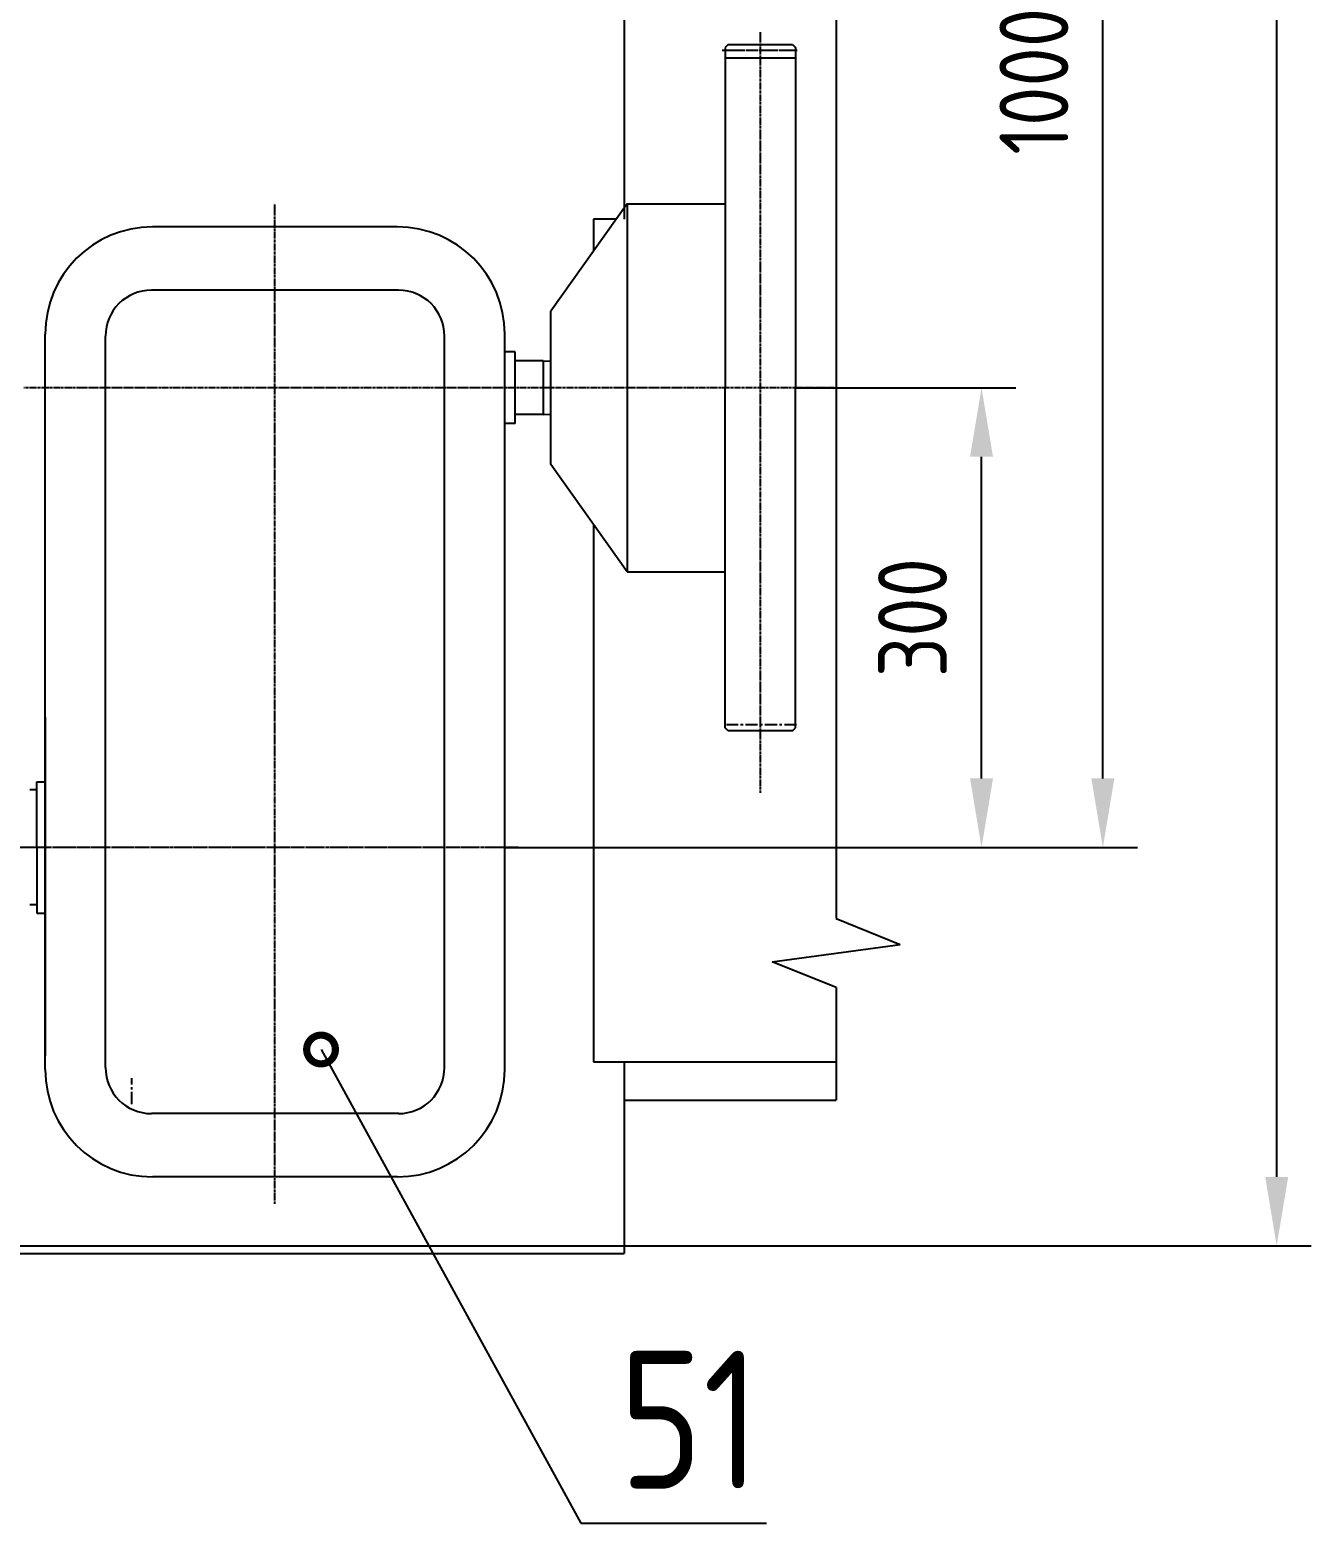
# Model space of a CAD drawing. Header units: millimetres. Extents: x -25976 to -4798, y -663 to 15440.
# Drawn here: x -12016 to -11180, y 10875 to 11850 of the extents above; entities that cross this region are included whole.
import ezdxf

# ---------------------------------------------------------------- set-up
doc = ezdxf.new("R2010")
doc.units = ezdxf.units.MM
doc.header["$LTSCALE"] = 0.25
doc.linetypes.add('CENTER', pattern=[50.8, 31.75, -6.35, 6.35, -6.35])
for name, color, linetype in [('Bord', 1, 'Continuous'), ('Cen', 5, 'CENTER'), ('Cont', 6, 'Continuous'), ('Dim', 7, 'Continuous'), ('Red', 1, 'Continuous')]:
    doc.layers.add(name, color=color, linetype=linetype)
doc.styles.add('Style1', font='romans.shx', dxfattribs={"width": 0.8})
doc.dimstyles.new('LIN15', dxfattribs={"dimscale": 15, "dimtxt": 3, "dimasz": 3, "dimexe": 1.5, "dimexo": 0, "dimgap": 1.5, "dimtad": 1, "dimdec": 0, "dimzin": 13, "dimdsep": 46, "dimtxsty": 'Style1', "dimcen": 0, "dimclrt": 3, "dimadec": 0, "dimazin": 0, "dimtfac": 1, "dimtdec": 0, "dimtmove": 0, "dimatfit": 3, "dimfxl": 1, "dimtolj": 1, "dimtzin": 13, "dimarcsym": 0})
doc.dimstyles.new('Poz15', dxfattribs={"dimscale": 15, "dimtxt": 6, "dimasz": 2.5, "dimexe": 1.25, "dimexo": 0, "dimgap": 1.5, "dimtad": 2, "dimtoh": 1, "dimtxsty": 'Style1', "dimblk": 'DOTSMALL', "dimcen": 2.5, "dimclrt": 6, "dimadec": 0, "dimazin": 0, "dimtfac": 1, "dimtmove": 0, "dimatfit": 3, "dimldrblk": 'DOTSMALL', "dimfxl": 1, "dimarcsym": 0})

# ---------------------------------------------------------------- blocks, each defined once
blk = doc.blocks.new('*D202')
at = {"layer": 'Dim', "color": 0, "lineweight": -2, "transparency": 16777216}
for p, q in [((-11516.48, 11616.27), (-11372.59, 11616.27)), ((-11395.09, 11361.27), (-11395.09, 11571.27)), ((-11706.27, 11316.27), (-11372.59, 11316.27))]:
    blk.add_line(p, q, dxfattribs=at)
at = {"layer": 'Dim', "color": 0, "transparency": 16777216}
for points in [[(-11402.59, 11571.27), (-11387.59, 11571.27), (-11395.09, 11616.27)], [(-11402.59, 11361.27), (-11387.59, 11361.27), (-11395.09, 11316.27)]]:
    blk.add_solid(points, dxfattribs=at)
at = {"layer": 'Dim', "color": 3, "transparency": 16777216, "insert": (-11440.09, 11466.27), "char_height": 45, "attachment_point": 5, "rotation": 90, "style": 'Style1'}
blk.add_mtext('\\A1;300', dxfattribs=at)
blk = doc.blocks.new('_DotSmall')
at = {"color": 0, "linetype": 'ByBlock', "const_width": 0.5}
blk.add_lwpolyline([(-0.0625, 0, 1), (0.0625, 0, 1)], format="xyb", close=True, dxfattribs=at)
blk = doc.blocks.new('*D218')
at = {"layer": 'Dim', "color": 0, "lineweight": -2, "transparency": 16777216}
for p, q in [((-11869.27, 12316.27), (-11293.38, 12316.27)), ((-11315.88, 11361.27), (-11315.88, 12271.27)), ((-11706.27, 11316.27), (-11293.38, 11316.27))]:
    blk.add_line(p, q, dxfattribs=at)
at = {"layer": 'Dim', "color": 0, "transparency": 16777216}
for points in [[(-11323.38, 12271.27), (-11308.38, 12271.27), (-11315.88, 12316.27)], [(-11323.38, 11361.27), (-11308.38, 11361.27), (-11315.88, 11316.27)]]:
    blk.add_solid(points, dxfattribs=at)
at = {"layer": 'Dim', "color": 3, "transparency": 16777216, "insert": (-11360.88, 11816.27), "char_height": 45, "attachment_point": 5, "rotation": 90, "style": 'Style1'}
blk.add_mtext('\\A1;1000', dxfattribs=at)
blk = doc.blocks.new('*D219')
at = {"layer": 'Dim', "color": 0, "lineweight": -2, "transparency": 16777216}
for p, q in [((-12733.33, 13016.27), (-11179.93, 13016.27)), ((-11202.43, 11101.27), (-11202.43, 12971.27)), ((-13025.27, 11056.27), (-11179.93, 11056.27))]:
    blk.add_line(p, q, dxfattribs=at)
at = {"layer": 'Dim', "color": 0, "transparency": 16777216}
for points in [[(-11209.93, 12971.27), (-11194.93, 12971.27), (-11202.43, 13016.27)], [(-11209.93, 11101.27), (-11194.93, 11101.27), (-11202.43, 11056.27)]]:
    blk.add_solid(points, dxfattribs=at)
at = {"layer": 'Dim', "color": 3, "transparency": 16777216, "insert": (-11247.43, 12036.27), "char_height": 45, "attachment_point": 5, "rotation": 90, "style": 'Style1'}
blk.add_mtext('\\A1;1960', dxfattribs=at)
blk = doc.blocks.new('ZNAK30')
at = {"layer": 'Bord'}
for p, q in [((0, 0), (1.121, 2.783)), ((1.121, 2.783), (1.879, -2.783)), ((3, 0), (1.879, -2.783))]:
    blk.add_line(p, q, dxfattribs=at)

msp = doc.modelspace()

# ---------------------------------------------------------------- linework, layer by layer
at = {"layer": 'Cen', "ltscale": 0.2}
for p, q in [((-11539.48266, 11848.38308), (-11539.48266, 11351.93756)), ((-11856.27117, 11083.65084), (-11856.27117, 11736.61334)), ((-11491.34675, 11616.26959), (-12020.24041, 11616.26959)), ((-11697.27629, 11316.26959), (-16707.17236, 11316.26959))]:
    msp.add_line(p, q, dxfattribs=at)
at = {"layer": 'Cen'}
for p, q in [((-11515.38059, 11836.26959), (-11564.28638, 11836.26959)), ((-11515.84829, 11396.26959), (-11561.56975, 11396.26959)), ((-11697.27629, 11316.26959), (-12249.37068, 11316.26959)), ((-11949.66682, 11148.78909), (-11949.66682, 11165.74234))]:
    msp.add_line(p, q, dxfattribs=at)
at = {"layer": 'Cen', "ltscale": 0.52}
msp.add_line((-11516.33234, 11836.26959), (-11563.59722, 11836.26959), dxfattribs=at)
at = {"layer": 'Cont'}
for p, q in [((-11560.48266, 11840.26959), (-11562.48266, 11838.26959)), ((-11562.48266, 11838.26959), (-11562.48266, 11616.26959)), ((-11560.48266, 11840.26959), (-11518.48266, 11840.26959)), ((-11518.48266, 11840.26959), (-11516.48266, 11838.26959)), ((-11516.48266, 11838.26959), (-11516.48266, 11616.26959)), ((-11626.48266, 11736.39606), (-11676.27117, 11666.26959)), ((-11626.48266, 11736.39606), (-11562.48266, 11736.39606)), ((-11626.48266, 11736.39606), (-11626.48266, 11496.14312)), ((-11776.27117, 11721.26959), (-11936.27117, 11721.26959)), ((-11775.62117, 11679.95709), (-11936.92117, 11679.95709)), ((-11676.27117, 11566.26959), (-11676.27117, 11666.26959)), ((-12006.27117, 11171.26959), (-12006.27117, 11651.26959)), ((-11966.92117, 11172.58209), (-11966.92117, 11649.95709)), ((-11745.62117, 11172.58209), (-11745.62117, 11649.95709)), ((-11706.27117, 11171.26959), (-11706.27117, 11651.26959)), ((-11699.51768, 11639.65766), (-11706.27117, 11639.65766)), ((-11699.51768, 11592.88153), (-11699.51768, 11639.65766)), ((-11681.27117, 11633.76959), (-11699.51768, 11633.76959)), ((-11681.27117, 11633.76959), (-11676.27117, 11633.51959)), ((-11681.27117, 11633.76959), (-11681.27117, 11598.76959)), ((-11562.48266, 11394.26959), (-11562.48266, 11616.26959)), ((-11516.48266, 11394.26959), (-11516.48266, 11616.26959)), ((-11681.27117, 11598.76959), (-11699.51768, 11598.76959)), ((-11681.27117, 11598.76959), (-11676.27117, 11599.01959)), ((-11699.51768, 11592.88153), (-11706.27117, 11592.88153)), ((-11626.48266, 11496.14312), (-11676.27117, 11566.26959)), ((-11626.48266, 11496.14312), (-11562.48266, 11496.14312)), ((-12006.27117, 11401.26959), (-12006.27117, 11180.34598)), ((-11560.48266, 11392.26959), (-11562.48266, 11394.26959)), ((-11518.48266, 11392.26959), (-11560.48266, 11392.26959)), ((-11518.48266, 11392.26959), (-11516.48266, 11394.26959)), ((-12011.72669, 11353.76959), (-12016.27117, 11353.76959)), ((-12011.72669, 11316.26959), (-12011.72669, 11359.08231)), ((-12011.72669, 11359.08231), (-12006.27117, 11359.08231)), ((-12006.27117, 11296.26959), (-12006.27117, 11336.26959)), ((-12011.72669, 11316.26959), (-12011.72669, 11273.45688)), ((-12011.72669, 11278.76959), (-12016.27117, 11278.76959)), ((-12011.72669, 11273.45688), (-12006.27117, 11273.45688)), ((-11775.62117, 11142.58209), (-11936.92117, 11142.58209)), ((-11776.27117, 11101.26959), (-11936.27117, 11101.26959))]:
    msp.add_line(p, q, dxfattribs=at)
for centre, radius, start, end in [((-11936.27117, 11651.26959), 70, 90, 180), ((-11776.27117, 11651.26959), 70, 0, 90), ((-11936.92117, 11649.95709), 30, 90, 180), ((-11775.62117, 11649.95709), 30, 0, 90), ((-11936.27117, 11171.26959), 70, 180, 270), ((-11936.92117, 11172.58209), 30, 180, 270), ((-11776.27117, 11171.26959), 70, 270, 0), ((-11775.62117, 11172.58209), 30, 270, 0)]:
    msp.add_arc(centre, radius, start, end, dxfattribs=at)
at = {"layer": 'Dim'}
msp.add_line((-11516.48266, 11831.43797), (-11562.48266, 11831.43797), dxfattribs=at)
at = {"layer": 'Red'}
for p, q in [((-11489.88834, 12060.17693), (-11489.88834, 11269.81453)), ((-11628.27152, 12051.26959), (-11628.27152, 11726.26959)), ((-11648.27152, 11726.26959), (-11648.27152, 11705.70673)), ((-11633.67227, 11726.26959), (-11648.27152, 11726.26959)), ((-11648.27152, 11526.83245), (-11648.27152, 11176.26959)), ((-11489.88834, 11224.81453), (-11489.88834, 11151.27365)), ((-11648.27152, 11176.26959), (-11489.88834, 11176.26959)), ((-11628.27152, 11176.26959), (-11628.27152, 11051.26959)), ((-11628.27152, 11151.27365), (-11489.88834, 11151.27365)), ((-17328.27152, 11051.26959), (-11628.27152, 11051.26959))]:
    msp.add_line(p, q, dxfattribs=at)

# ---------------------------------------------------------------- block references
at = {"layer": 'Red', "xscale": 15, "yscale": 15, "zscale": 15, "rotation": 90}
msp.add_blockref('ZNAK30', (-11489.88834, 11224.81453), dxfattribs=at)

# ---------------------------------------------------------------- texts
at = {"layer": 'Dim', "color": 6, "insert": (-11631.54596, 10897.80433), "char_height": 90, "width": 95.6128, "attachment_point": 7, "style": 'Style1'}
msp.add_mtext('51', dxfattribs=at)

# ---------------------------------------------------------------- dimensions: what is measured, and where the dimension line sits
at = {"layer": 'Dim'}
for base, p1, p2, picture, middle in [((-11202.43321, 13016.26591), (-13025.27152, 11056.26959), (-12733.32885, 13016.26591), '*D219', (-11247.43321, 12036.26775)), ((-11315.87759, 12316.26794), (-11706.27117, 11316.26959), (-11869.26729, 12316.26794), '*D218', (-11360.87759, 11816.26877)), ((-11395.09034, 11616.26959), (-11706.27117, 11316.26959), (-11516.48266, 11616.26959), '*D202', (-11440.09034, 11466.26959))]:
    dim = msp.add_linear_dim(base=base, p1=p1, p2=p2, angle=90, dimstyle='LIN15', override={"dimzin": 8}, dxfattribs=at)
    dim.commit()
    dim.dimension.update_dxf_attribs({"geometry": picture, "text_midpoint": middle})

# ---------------------------------------------------------------- leaders
at = {"layer": 'Dim', "annotation_type": 0, "has_hookline": 1, "hookline_direction": 0, "text_width": 96}
msp.add_leader([(-11826.20196, 11184.40816), (-11656.54596, 10875.30433), (-11654.04596, 10875.30433)], dimstyle='Poz15', override={"dimgap": 1.5, "dimtad": 1}, dxfattribs=at)

doc.saveas('drawing.dxf')
